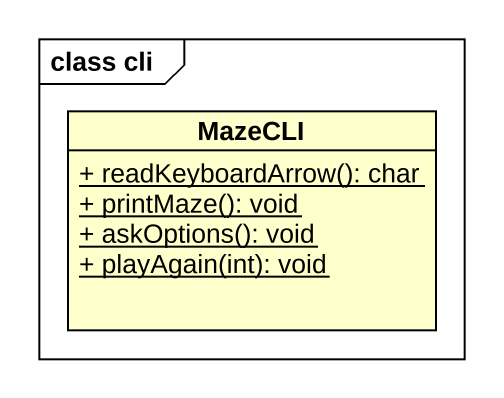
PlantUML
@startuml
mainframe class cli
hide circle
hide empty members
skinparam classAttributeIconSize 0
class MazeCLI {
  {static} + readKeyboardArrow(): char
  {static} + printMaze(): void
  {static} + askOptions(): void
  {static} + playAgain(int): void
}
@enduml
